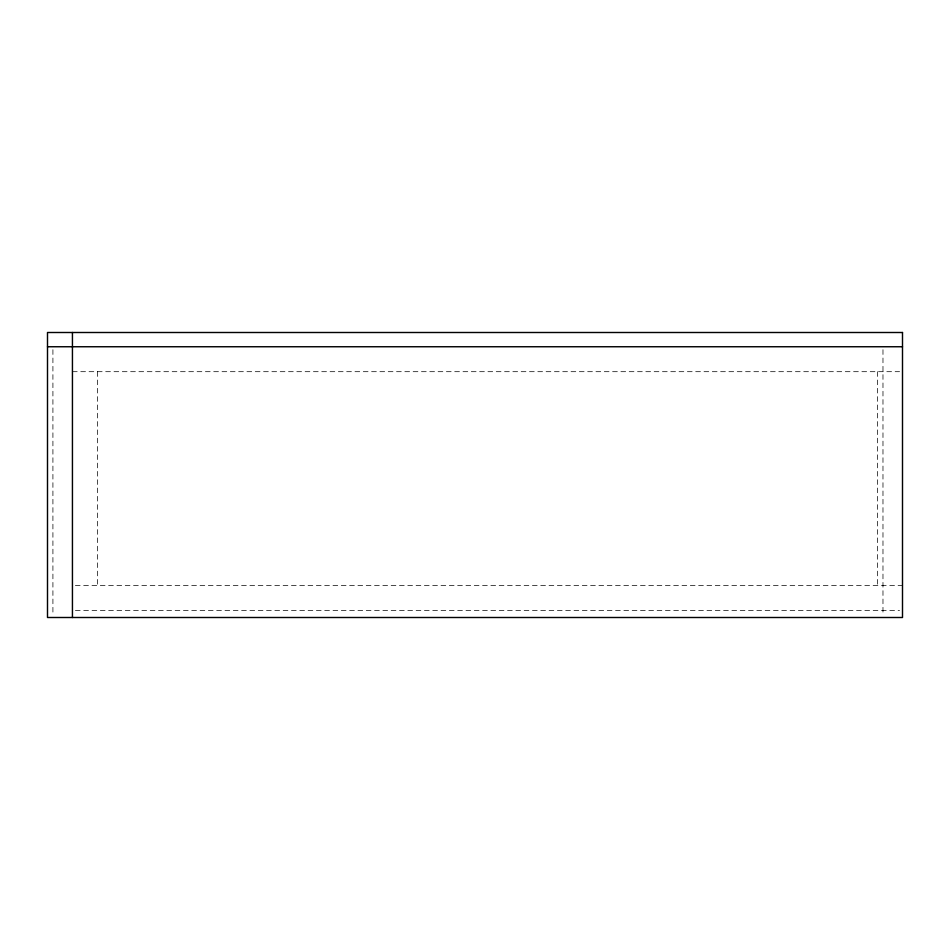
<?xml version="1.0" encoding="UTF-8"?>
<svg xmlns="http://www.w3.org/2000/svg" width="950" height="950" viewBox="0 0 950 950"><rect width="100%" height="100%" fill="white"/><g stroke="black" fill="none" stroke-linecap="round" stroke-linejoin="round"><path stroke-width="0.71" stroke-dasharray="4.75 3.56" d="M72.438 371.688L899.567 371.688M75.371 585.438L902.5 585.438M75.406 610.375L899.531 610.375M882.977 349.707L882.977 614.543M877.562 371.688L877.562 585.438M97.375 371.688L97.375 585.438M52.915 349.707L52.915 614.543"/><path stroke-width="1.43" d="M47.5 346.75L902.5 346.75M72.438 332.5L72.438 617.5M902.5 332.5L47.5 332.5L47.5 617.5L902.5 617.5L902.5 332.5"/></g></svg>
